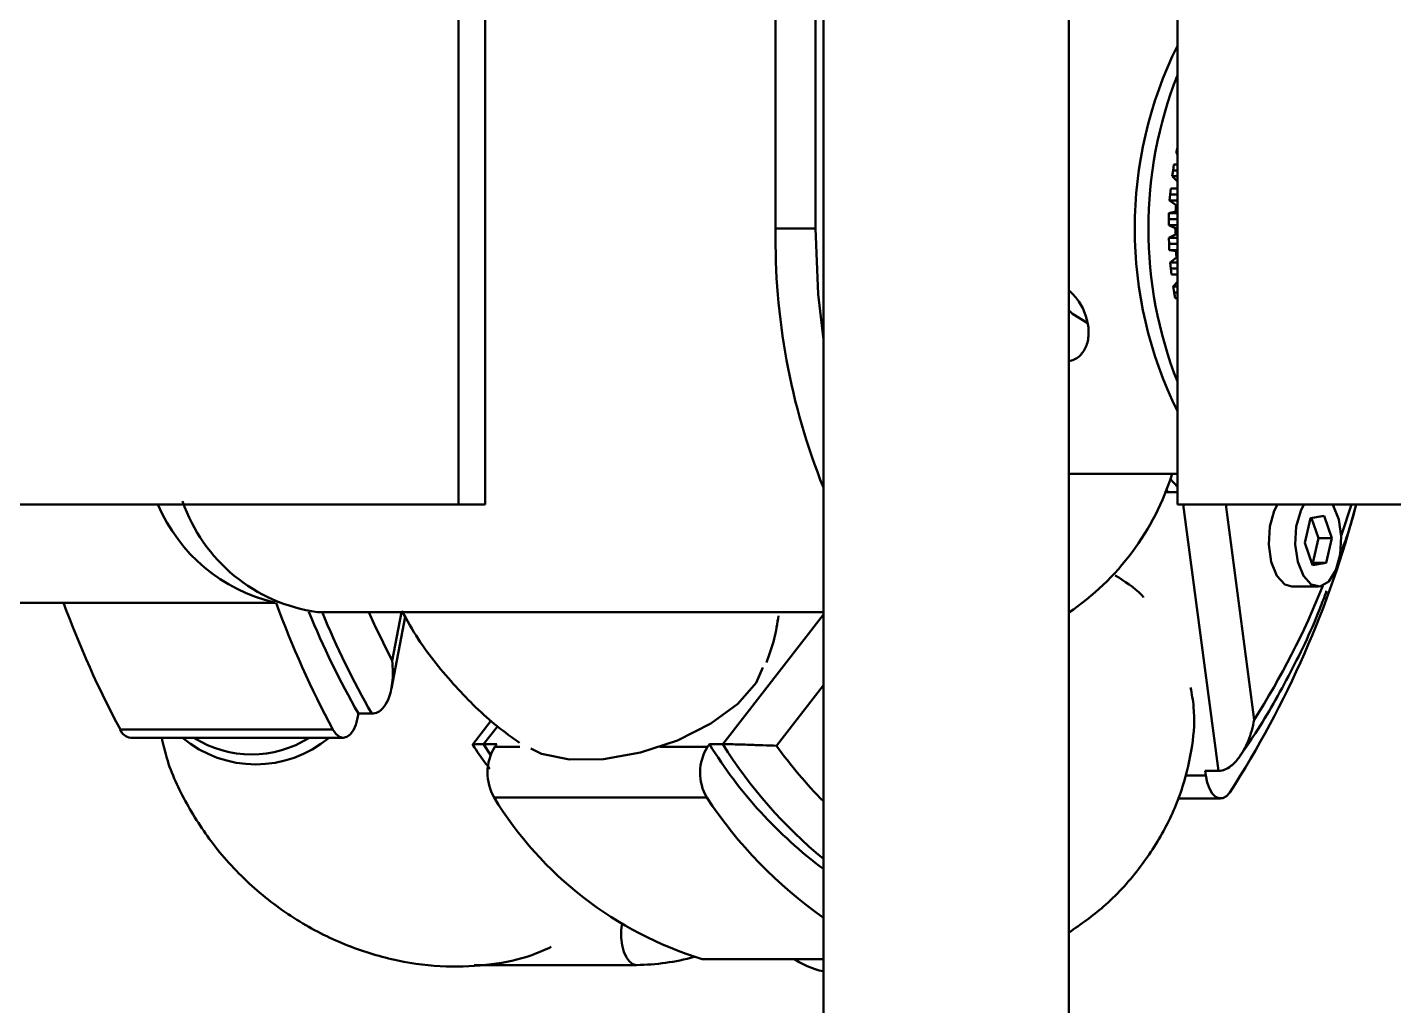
# Model space of a CAD drawing. Header units: millimetres. Extents: x 263 to 2983, y 441 to 2500.
# Drawn here: x 1601.5 to 1646.03, y 2439.77 to 2471.65 of the extents above; entities that cross this region are included whole.
import ezdxf

# ---------------------------------------------------------------- set-up
doc = ezdxf.new("R2010")
doc.units = ezdxf.units.MM
doc.header["$LTSCALE"] = 0.5
doc.layers.add('BOL', color=7, linetype='Continuous', lineweight=50)

msp = doc.modelspace()

# ---------------------------------------------------------------- linework, layer by layer
at = {"layer": 'BOL'}
for p, q in [((1625.888, 2465.096), (1625.888, 2483.596)), ((1635.444, 2283.896), (1635.444, 2483.696)), ((1615.55, 2456.096), (1615.55, 2482.096)), ((1616.416, 2482.096), (1616.416, 2456.096)), ((1638.983, 2456.096), (1638.983, 2482.096)), ((1627.187, 2465.096), (1627.187, 2479.696)), ((1627.444, 2479.696), (1627.444, 2283.896)), ((1638.943, 2467.56), (1638.983, 2467.735)), ((1638.943, 2467.56), (1638.983, 2467.505)), ((1638.983, 2467.56), (1638.943, 2467.56)), ((1638.871, 2467.177), (1638.842, 2466.986)), ((1638.983, 2467.177), (1638.871, 2467.177)), ((1638.812, 2466.795), (1638.842, 2466.986)), ((1638.983, 2466.795), (1638.812, 2466.795)), ((1638.812, 2466.795), (1638.983, 2466.622)), ((1638.983, 2466.986), (1638.842, 2466.986)), ((1638.73, 2466.004), (1638.748, 2466.201)), ((1638.765, 2466.398), (1638.748, 2466.201)), ((1638.983, 2466.201), (1638.748, 2466.201)), ((1638.983, 2466.398), (1638.765, 2466.398)), ((1638.983, 2466.004), (1638.73, 2466.004)), ((1638.73, 2466.004), (1638.937, 2465.856)), ((1638.983, 2465.856), (1638.937, 2465.856)), ((1638.698, 2465.199), (1638.703, 2465.398)), ((1638.708, 2465.598), (1638.703, 2465.398)), ((1638.983, 2465.398), (1638.703, 2465.398)), ((1638.708, 2465.598), (1638.927, 2465.649)), ((1638.983, 2465.598), (1638.708, 2465.598)), ((1638.983, 2465.649), (1638.927, 2465.649)), ((1625.888, 2465.096), (1627.187, 2465.096)), ((1638.983, 2465.199), (1638.698, 2465.199)), ((1638.698, 2465.199), (1638.913, 2465.103)), ((1638.702, 2464.79), (1638.916, 2464.895)), ((1638.983, 2465.103), (1638.913, 2465.103)), ((1638.983, 2464.895), (1638.916, 2464.895)), ((1638.983, 2464.79), (1638.702, 2464.79)), ((1638.702, 2464.79), (1638.71, 2464.591)), ((1638.717, 2464.391), (1638.71, 2464.591)), ((1638.983, 2464.591), (1638.71, 2464.591)), ((1638.983, 2464.391), (1638.717, 2464.391)), ((1638.717, 2464.391), (1638.937, 2464.351)), ((1638.746, 2463.987), (1638.953, 2464.145)), ((1638.983, 2463.987), (1638.746, 2463.987)), ((1638.746, 2463.987), (1638.767, 2463.792)), ((1638.983, 2464.351), (1638.937, 2464.351)), ((1638.983, 2464.145), (1638.953, 2464.145)), ((1638.786, 2463.595), (1638.767, 2463.792)), ((1638.983, 2463.792), (1638.767, 2463.792)), ((1638.983, 2463.595), (1638.786, 2463.595)), ((1638.841, 2463.202), (1638.983, 2463.354)), ((1638.983, 2463.202), (1638.841, 2463.202)), ((1638.841, 2463.202), (1638.873, 2463.013)), ((1638.905, 2462.823), (1638.873, 2463.013)), ((1638.983, 2463.013), (1638.873, 2463.013)), ((1638.983, 2462.823), (1638.905, 2462.823)), ((1635.444, 2457.096), (1638.983, 2457.096)), ((1638.983, 2456.673), (1638.748, 2456.937)), ((1638.687, 2456.507), (1638.567, 2456.507)), ((1638.687, 2456.507), (1638.609, 2456.603)), ((1638.983, 2456.507), (1638.687, 2456.507)), ((1615.55, 2456.096), (1570.55, 2456.096)), ((1616.416, 2456.096), (1615.55, 2456.096)), ((1728.983, 2456.096), (1638.983, 2456.096)), ((1640.321, 2447.421), (1639.175, 2456.096)), ((1640.558, 2456.096), (1641.484, 2449.088)), ((1643.32, 2455.652), (1643.132, 2454.85)), ((1643.761, 2455.727), (1643.32, 2455.652)), ((1643.581, 2455.001), (1643.352, 2455.657)), ((1644.014, 2455.001), (1643.761, 2455.727)), ((1643.132, 2454.85), (1643.386, 2454.125)), ((1643.393, 2454.2), (1643.581, 2455.001)), ((1643.581, 2455.001), (1644.014, 2455.001)), ((1643.826, 2454.2), (1644.014, 2455.001)), ((1643.361, 2454.195), (1643.393, 2454.2)), ((1643.386, 2454.125), (1643.826, 2454.2)), ((1643.393, 2454.2), (1643.826, 2454.2)), ((1642.707, 2453.426), (1643.573, 2453.426)), ((1584.064, 2452.896), (1609.593, 2452.896)), ((1610.954, 2452.596), (1627.444, 2452.596)), ((1613.366, 2450.111), (1613.818, 2452.442)), ((1613.389, 2451.012), (1613.695, 2452.596)), ((1624.163, 2448.291), (1627.444, 2452.521)), ((1627.444, 2450.215), (1625.913, 2448.242)), ((1612.292, 2449.289), (1612.263, 2449.141)), ((1612.725, 2449.289), (1612.292, 2449.289)), ((1616.622, 2449.06), (1616.013, 2448.275)), ((1616.818, 2448.871), (1616.368, 2448.291)), ((1604.53, 2448.767), (1611.458, 2448.767)), ((1604.869, 2448.503), (1611.797, 2448.503)), ((1616.368, 2448.291), (1616.801, 2448.291)), ((1616.368, 2448.291), (1616.598, 2447.945)), ((1616.801, 2448.291), (1616.735, 2448.205)), ((1616.735, 2448.205), (1617.551, 2448.205)), ((1622.115, 2448.205), (1623.663, 2448.205)), ((1623.73, 2448.291), (1623.663, 2448.205)), ((1624.163, 2448.291), (1623.73, 2448.291)), ((1639.236, 2447.267), (1639.908, 2447.267)), ((1640.321, 2447.421), (1639.888, 2447.421)), ((1639.888, 2447.421), (1639.908, 2447.267)), ((1623.642, 2446.553), (1616.714, 2446.553)), ((1638.99, 2446.523), (1640.391, 2446.523)), ((1623.553, 2441.286), (1623.495, 2441.292)), ((1623.495, 2441.292), (1627.444, 2441.292)), ((1623.553, 2441.286), (1627.444, 2441.286)), ((1621.357, 2441.096), (1616.065, 2441.096))]:
    msp.add_line(p, q, dxfattribs=at)
at = {"layer": 'BOL', "flags": 128}
for points in [[(1627.444, 2461.478), (1627.276, 2462.956), (1627.187, 2465.096)], [(1636.04, 2462.019), (1635.564, 2462.316), (1635.444, 2462.431)], [(1642.24, 2456.099), (1642.134, 2455.892), (1641.992, 2455.379), (1641.96, 2454.798), (1642.041, 2454.236), (1642.224, 2453.778), (1642.48, 2453.496), (1642.707, 2453.426)], [(1643.104, 2456.096), (1643, 2455.892), (1642.858, 2455.379), (1642.826, 2454.798), (1642.907, 2454.236), (1643.09, 2453.778), (1643.346, 2453.496), (1643.637, 2453.431)], [(1643.637, 2453.431), (1643.918, 2453.594), (1644.147, 2453.96), (1644.288, 2454.472), (1644.321, 2455.054), (1644.239, 2455.616), (1644.056, 2456.073), (1644.042, 2456.096)], [(1644.32, 2455.066), (1644.336, 2455.112), (1644.657, 2456.096)], [(1612.632, 2452.596), (1612.807, 2452.205), (1613.389, 2451.012)], [(1617.905, 2448.151), (1618.261, 2447.982), (1619.168, 2447.792), (1620.275, 2447.805), (1621.483, 2448.02), (1622.686, 2448.417), (1623.776, 2448.962), (1624.657, 2449.605), (1625.25, 2450.29), (1625.471, 2450.787)], [(1611.458, 2448.767), (1611.557, 2448.626), (1611.669, 2448.536), (1611.79, 2448.503), (1611.91, 2448.529), (1612.024, 2448.612), (1612.125, 2448.747), (1612.206, 2448.927), (1612.263, 2449.141)], [(1639.908, 2447.267), (1639.953, 2447.042), (1640.024, 2446.845), (1640.116, 2446.688), (1640.225, 2446.58), (1640.343, 2446.528), (1640.465, 2446.534), (1640.582, 2446.598), (1640.687, 2446.717)], [(1620.879, 2442.401), (1620.859, 2442.222), (1620.858, 2441.98), (1620.887, 2441.744), (1620.943, 2441.529), (1621.023, 2441.347), (1621.123, 2441.21), (1621.237, 2441.125), (1621.357, 2441.096)]]:
    msp.add_lwpolyline(points, dxfattribs=at)
at = {"layer": 'BOL'}
for centre, radius, start, end in [((1651.065, 2465.096), 13.47, 153.768, 206.232), ((1651.672, 2465.096), 13.635, 158.5276, 201.4724), ((1651.109, 2465.083), 12.194, 176.3666, 177.3413), ((1647.594, 2464.734), 21.709, 179.0458, 201.8448), ((1651.199, 2465.098), 12.284, 179.9745, 180.9448), ((1650.45, 2465.072), 11.534, 183.5837, 184.6076), ((1630.629, 2459.682), 8.581, 304.1351, 342.4579), ((1610.808, 2458.271), 5.503, 203.2832, 256.8593), ((1611.685, 2457.965), 5.418, 198.9042, 262.2498), ((1613.461, 2464.268), 32.393, 327.192, 345.3873), ((1619.835, 2462.924), 25.693, 327.4161, 338.3708), ((1632.774, 2463.9), 32.042, 200.0856, 208.1824), ((1639.698, 2463.898), 32.038, 200.0851, 208.1829), ((1636.663, 2463.247), 28.085, 202.2587, 209.8006), ((1637.098, 2463.248), 28.087, 202.2791, 209.8002), ((1604.907, 2448.901), 0.4, 199.5164, 264.519), ((1608.943, 2451.35), 3.717, 230.0063, 309.9937), ((1608.809, 2451.468), 3.512, 237.5998, 302.4002), ((1618.118, 2447.361), 1.621, 148.6211, 209.9178), ((1625.047, 2447.361), 1.621, 148.6225, 209.9144), ((1636.282, 2456.032), 14.747, 211.6616, 233.182), ((1637.405, 2456.613), 15.64, 212.148, 230.4419), ((1638.458, 2457.297), 15.471, 215.8247, 224.614), ((1627.016, 2452.833), 12.066, 211.366, 253.0346), ((1636.023, 2454.772), 14.861, 213.5771, 234.7411), ((1621.261, 2448.598), 7.502, 270.7329, 285.2236)]:
    msp.add_arc(centre, radius, start, end, dxfattribs=at)
for points, knots in [([(1635.444, 2460.768), (1635.505, 2460.783), (1635.697, 2460.83), (1635.92, 2461.054), (1636.084, 2461.411), (1636.104, 2461.856), (1635.988, 2462.326), (1635.766, 2462.764), (1635.547, 2462.982), (1635.444, 2463.084)], [0, 0, 0, 0, 0.0735, 0.230237, 0.38943, 0.548796, 0.705796, 0.861599, 1, 1, 1, 1]), ([(1644.279, 2454.45), (1644.36, 2454.658), (1644.563, 2455.176), (1644.72, 2455.752), (1644.814, 2456.096)], [0, 0, 0, 0, 0.401517, 1, 1, 1, 1]), ([(1637.881, 2453.076), (1637.861, 2453.098), (1637.59, 2453.404), (1637.26, 2453.603), (1636.956, 2453.788)], [0, 0, 0, 0, 0.0744727, 1, 1, 1, 1]), ([(1641.025, 2447.919), (1641.169, 2448.124), (1641.727, 2448.915), (1642.61, 2450.483), (1643.403, 2452.087), (1643.77, 2453.087), (1643.842, 2453.285)], [0, 0, 0, 0, 0.134451, 0.51993, 0.905232, 1, 1, 1, 1]), ([(1613.703, 2452.637), (1613.876, 2452.328), (1614.371, 2451.438), (1615.427, 2450.173), (1616.551, 2449.038), (1617.297, 2448.512), (1617.543, 2448.338)], [0, 0, 0, 0, 0.180188, 0.518033, 0.841318, 1, 1, 1, 1]), ([(1625.585, 2450.952), (1625.679, 2451.205), (1625.861, 2451.693), (1625.942, 2452.222), (1625.982, 2452.478)], [0, 0, 0, 0, 0.5173768, 1, 1, 1, 1]), ([(1613.389, 2451.012), (1613.389, 2451.01), (1613.416, 2450.768), (1613.421, 2450.323), (1613.305, 2449.789), (1613.117, 2449.476), (1612.928, 2449.318), (1612.793, 2449.299), (1612.725, 2449.289)], [0, 0, 0, 0, 0.002966, 0.336056, 0.617234, 0.785579, 0.892378, 1, 1, 1, 1]), ([(1635.444, 2442.151), (1635.831, 2442.421), (1636.676, 2443.013), (1637.73, 2444.175), (1638.6, 2445.498), (1639.186, 2446.865), (1639.485, 2448.203), (1639.569, 2449.287), (1639.452, 2449.929), (1639.413, 2450.139)], [0, 0, 0, 0, 0.148564, 0.324913, 0.493097, 0.651883, 0.799702, 0.934404, 1, 1, 1, 1]), ([(1640.321, 2447.421), (1640.392, 2447.43), (1640.533, 2447.449), (1640.769, 2447.601), (1641.051, 2447.904), (1641.324, 2448.42), (1641.443, 2448.852), (1641.483, 2449.086), (1641.484, 2449.088)], [0, 0, 0, 0, 0.107644, 0.214433, 0.38277, 0.663948, 0.997023, 1, 1, 1, 1]), ([(1605.88, 2448.503), (1605.929, 2448.281), (1606.096, 2447.538), (1606.672, 2446.328), (1607.614, 2444.879), (1608.86, 2443.566), (1610.338, 2442.477), (1611.925, 2441.688), (1613.542, 2441.205), (1615.121, 2441.008), (1616.592, 2441.086), (1617.743, 2441.309), (1618.361, 2441.591), (1618.569, 2441.685)], [0, 0, 0, 0, 0.042546, 0.142515, 0.244908, 0.35908, 0.470413, 0.577979, 0.681079, 0.779138, 0.871385, 0.956814, 1, 1, 1, 1]), ([(1616.026, 2448.271), (1616.021, 2448.272), (1615.995, 2448.276), (1616.053, 2448.283), (1616.176, 2448.29), (1616.304, 2448.291), (1616.368, 2448.291)], [0, 0, 0, 0, 0.109465, 0.501149, 0.749587, 1, 1, 1, 1]), ([(1616.022, 2448.269), (1616.159, 2448.055), (1616.336, 2447.779), (1616.531, 2447.547), (1616.575, 2447.494)], [0, 0, 0, 0, 0.772619, 1, 1, 1, 1]), ([(1624.163, 2448.291), (1624.237, 2448.291), (1624.384, 2448.29), (1624.674, 2448.283), (1625.061, 2448.271), (1625.515, 2448.255), (1625.789, 2448.245), (1625.912, 2448.242), (1625.913, 2448.242)], [0, 0, 0, 0, 0.10763, 0.214421, 0.382766, 0.663942, 0.997019, 1, 1, 1, 1]), ([(1626.482, 2441.286), (1626.708, 2441.16), (1627.015, 2440.99), (1627.355, 2440.912), (1627.444, 2440.891)], [0, 0, 0, 0, 0.738059, 1, 1, 1, 1])]:
    msp.add_open_spline(points, degree=3, knots=knots, dxfattribs=at)

doc.saveas('drawing.dxf')
